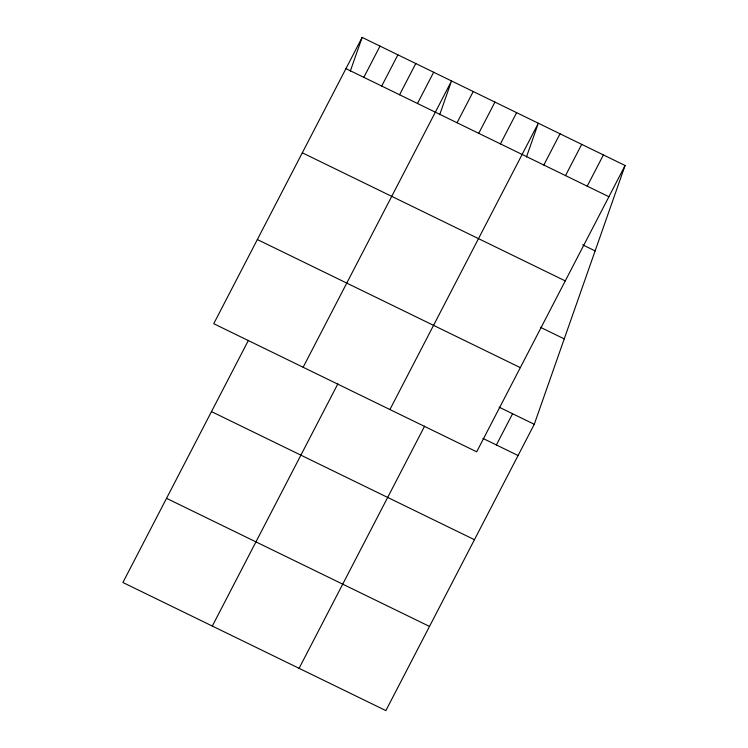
<?xml version="1.0" encoding="UTF-8"?>
<svg xmlns="http://www.w3.org/2000/svg" width="748" height="748" viewBox="0 0 748 748"><rect width="100%" height="100%" fill="white"/><g stroke="black" fill="none" stroke-linecap="round" stroke-linejoin="round"><path stroke-width="1.12" d="M350.298 71.135L362.135 37.4L625.094 165.495L534.268 424.294L385.865 710.6L122.906 582.505L248.448 340.303M439.702 114.696L451.54 80.952L303.136 367.259M526.48 156.968L538.317 123.224L389.914 409.53M362.135 37.4L213.732 323.706L476.682 451.811L625.094 165.495M363.827 77.343L380.021 46.114M381.704 86.057L397.899 54.819M399.591 94.772L415.776 63.533M417.468 103.476L433.662 72.238M457.047 122.756L473.241 91.518M212.31 626.057L337.853 383.855M478.739 133.322L494.933 102.093M500.431 143.897L516.625 112.658M543.824 165.028L560.009 133.789M299.088 668.329L424.63 426.126M565.516 175.593L581.71 144.364M587.208 186.168L603.402 154.929M496.382 444.957L512.576 413.719M345.95 68.638L608.9 196.733M582.729 244.858L595.128 250.898M302.314 152.807L565.273 280.911M540.486 327.315L564.244 338.891M257.359 239.538L520.318 367.633M499.15 407.183L534.268 424.294M482.956 438.412L518.084 455.523M211.488 411.606L474.447 539.701M166.533 498.327L429.492 626.422"/></g></svg>
